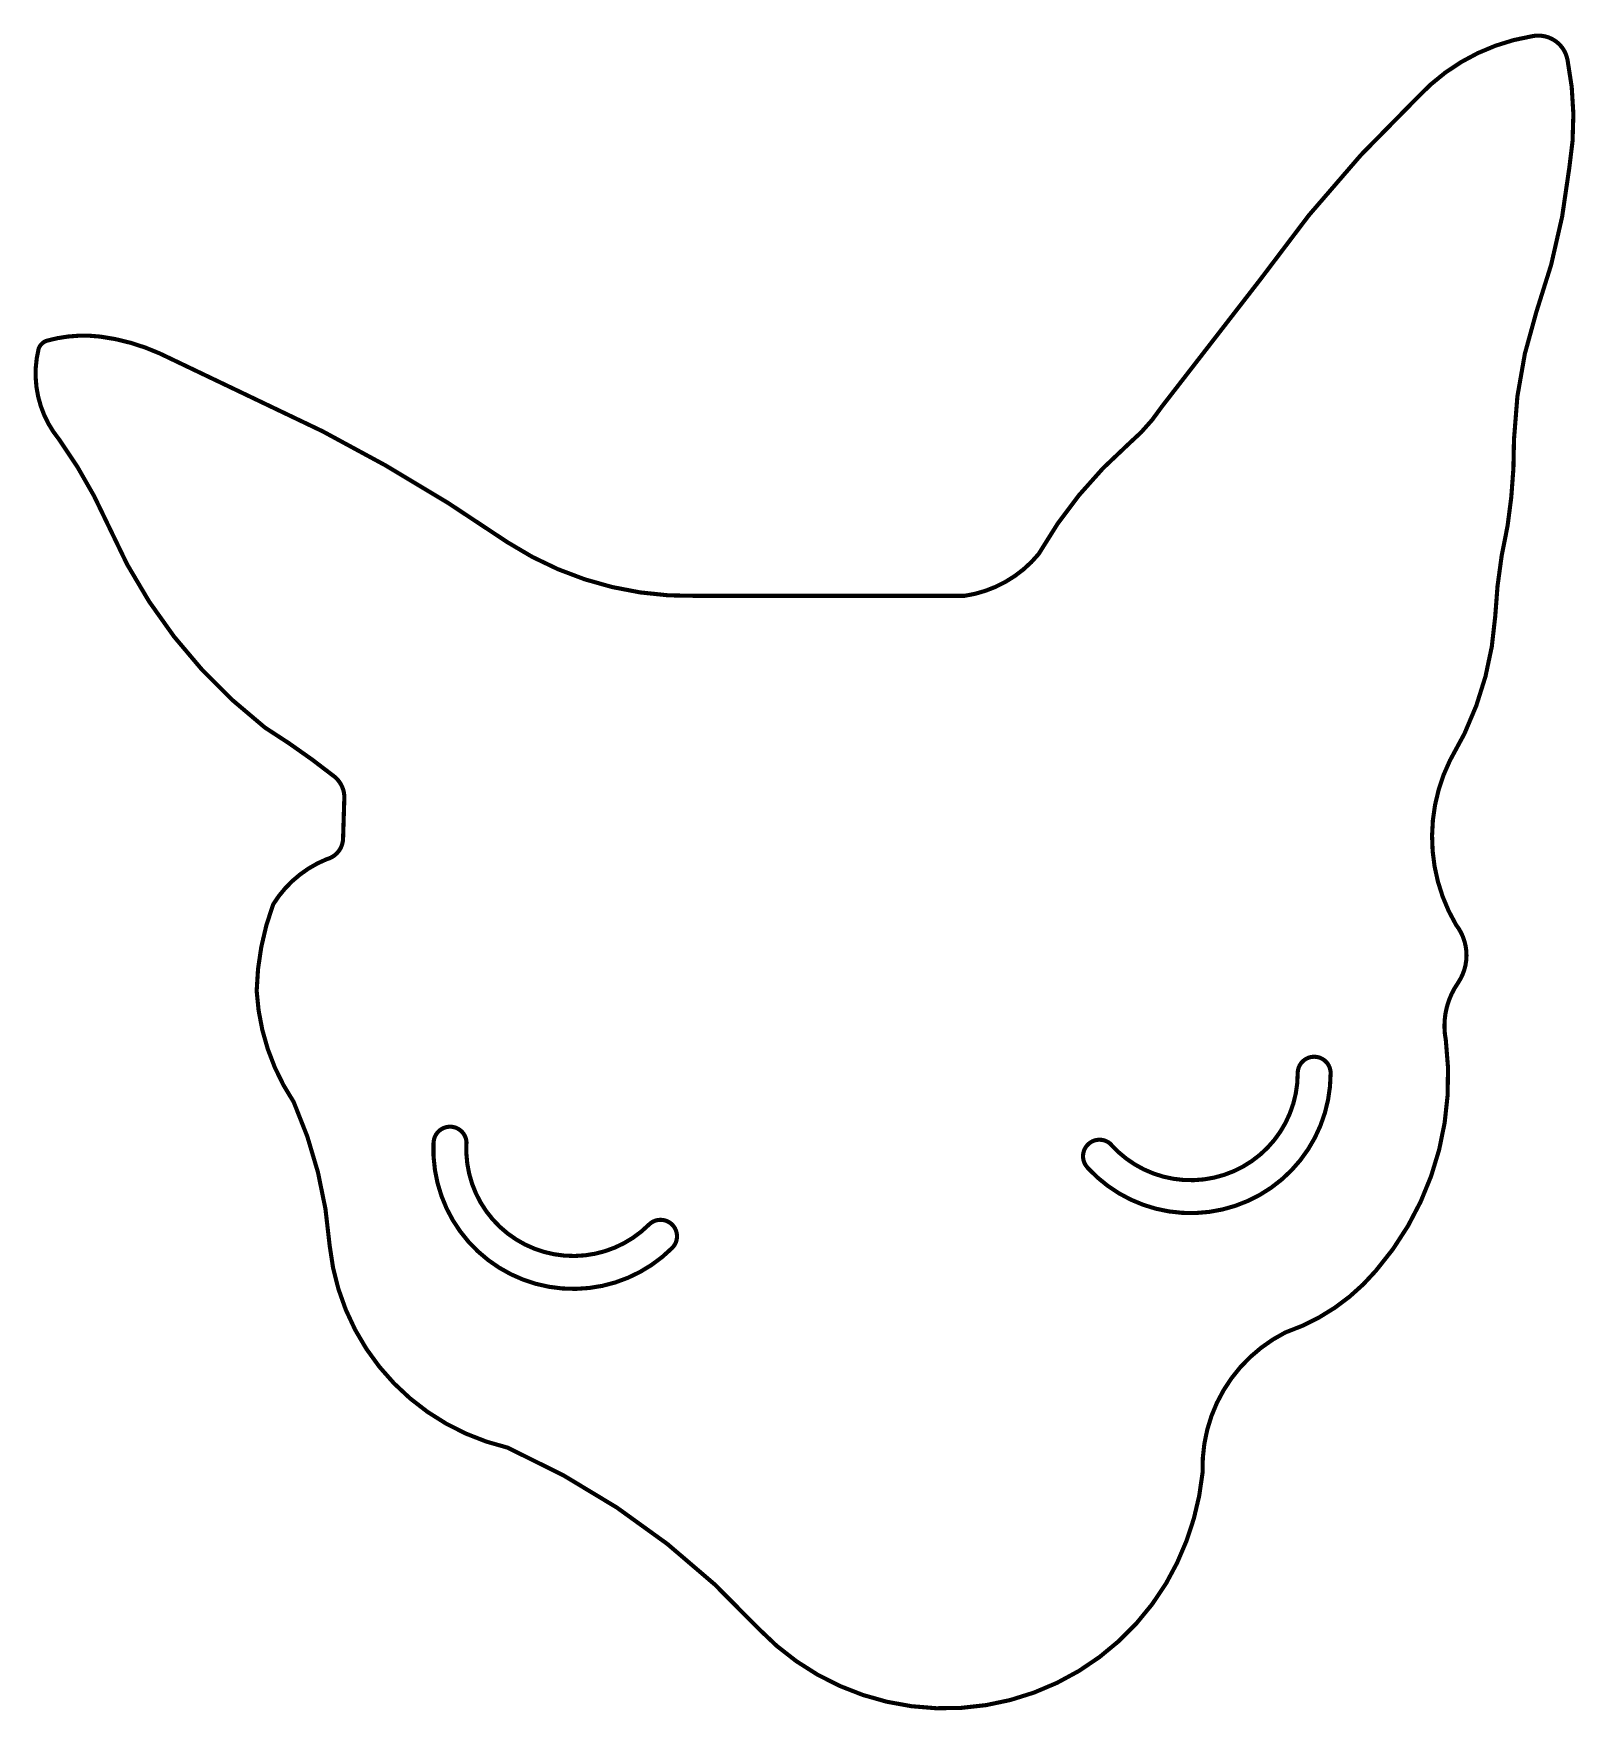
# Model space of a CAD drawing. Header units: millimetres. Extents: x -0.1 to 37.4, y -0.1 to 40.7.
import ezdxf

# ---------------------------------------------------------------- set-up
doc = ezdxf.new("R2010")
doc.units = ezdxf.units.MM
doc.layers.add('Mechanical2', color=216, linetype='Continuous')

msp = doc.modelspace()

# ---------------------------------------------------------------- linework, layer by layer
at = {"layer": 'Mechanical2', "const_width": 0.1}
for points in [[(33.5, 39.1, -0.168698), (36.3, 40.6)], [(36.3, 40.6, -0.421469), (37.158, 40.019)], [(37.158, 40.019, -0.091765), (37.2, 37.4)], [(29.7, 34.7, -0.048522), (33.5, 39.1)], [(37.2, 37.4, -0.059391), (36.4, 33.9)], [(35.856, 30.801, -0.071218), (36.4, 33.9)], [(0.5, 30.8, -0.23607), (0, 33)], [(0, 33, -0.236066), (0.2, 33.2)], [(0.2, 33.2, -0.099018), (1.5, 33.3)], [(1.5, 33.3, -0.07396), (2.942, 32.892)], [(27.3, 31.6, -0.071071), (26.5, 30.7)], [(6.9, 31, -0.032956), (11.4, 28.3)], [(0.5, 30.8, -0.051586), (1.7, 28.7)], [(24.303, 28.015, -0.08403), (26.5, 30.7)], [(35.856, 30.801, -0.040779), (35.7, 28.7)], [(5.5, 23.8, -0.12588), (1.7, 28.7)], [(35.4, 26.5, -0.044627), (35.7, 28.7)], [(16, 27, -0.151428), (11.4, 28.3)], [(24.303, 28.015, -0.186377), (22.5, 27)], [(35.4, 26.5, -0.120189), (34.3, 23)], [(5.5, 23.8, -0.027757), (7.2, 22.6)], [(34.446, 19.009, -0.253244), (34.3, 23)], [(7.2, 22.6, -0.220029), (7.431, 22.1)], [(7.4, 21.1, -0.333333), (7, 20.6)], [(5.7, 19.5, -0.160078), (7, 20.6)], [(5.3, 17.4, -0.083484), (5.7, 19.5)], [(34.446, 19.009, -0.323273), (34.5, 17.6)], [(34.2, 16.2, -0.205259), (34.5, 17.6)], [(6.2, 14.7, -0.133916), (5.3, 17.4)], [(34.2, 16.2, -0.213405), (32.5, 10.6)], [(30.6, 15.4, -1), (31.4, 15.4)], [(31.4, 15.4, -0.683343), (25.498, 13.098)], [(30.6, 15.4, -0.688055), (26.064, 13.664)], [(6.2, 14.7, -0.087245), (7.075, 11.205)], [(9.6, 13.7, -1), (10.4, 13.7)], [(15.398, 11.154, -0.683343), (9.597, 13.7)], [(14.833, 11.72, -0.688055), (10.398, 13.7)], [(25.5, 13.1, -1), (26.066, 13.666)], [(14.833, 11.72, -1), (15.398, 11.154)], [(11.4, 6.3, -0.319418), (7.075, 11.205)], [(32.5, 10.6, -0.135403), (30.3, 9.1)], [(28.289, 5.701, -0.292154), (30.3, 9.1)], [(11.4, 6.3, -0.103119), (17.5, 1.9)], [(28.289, 5.701, -0.109135), (27.4, 3)], [(27.4, 3, -0.494464), (17.5, 1.9)]]:
    msp.add_lwpolyline(points, format="xyb", dxfattribs=at)
at = {"layer": 'Mechanical2', "const_width": 0.05}
for points in [[(36.275, 40.6, 1), (36.325, 40.6, 1)], [(36.275, 40.6, 1), (36.325, 40.6, 1)], [(37.133, 40.019, 1), (37.183, 40.019, 1)], [(37.133, 40.019, 1), (37.183, 40.019, 1)], [(33.475, 39.1, 1), (33.525, 39.1, 1)], [(33.475, 39.1, 1), (33.525, 39.1, 1)], [(37.175, 37.4, 1), (37.225, 37.4, 1)], [(37.175, 37.4, 1), (37.225, 37.4, 1)], [(29.675, 34.7, 1), (29.725, 34.7, 1)], [(36.375, 33.9, 1), (36.425, 33.9, 1)], [(36.375, 33.9, 1), (36.425, 33.9, 1)], [(-0.025, 33, 1), (0.025, 33, 1)], [(-0.025, 33, 1), (0.025, 33, 1)], [(0.175, 33.2, 1), (0.225, 33.2, 1)], [(0.175, 33.2, 1), (0.225, 33.2, 1)], [(1.475, 33.3, 1), (1.525, 33.3, 1)], [(1.475, 33.3, 1), (1.525, 33.3, 1)], [(2.917, 32.892, 1), (2.967, 32.892, 1)], [(27.275, 31.6, 1), (27.325, 31.6, 1)], [(6.875, 31, 1), (6.925, 31, 1)], [(0.475, 30.8, 1), (0.525, 30.8, 1)], [(0.475, 30.8, 1), (0.525, 30.8, 1)], [(26.475, 30.7, 1), (26.525, 30.7, 1)], [(26.475, 30.7, 1), (26.525, 30.7, 1)], [(35.831, 30.801, 1), (35.881, 30.801, 1)], [(35.831, 30.801, 1), (35.881, 30.801, 1)], [(1.675, 28.7, 1), (1.725, 28.7, 1)], [(1.675, 28.7, 1), (1.725, 28.7, 1)], [(35.675, 28.7, 1), (35.725, 28.7, 1)], [(35.675, 28.7, 1), (35.725, 28.7, 1)], [(11.375, 28.3, 1), (11.425, 28.3, 1)], [(11.375, 28.3, 1), (11.425, 28.3, 1)], [(24.278, 28.015, 1), (24.328, 28.015, 1)], [(24.278, 28.015, 1), (24.328, 28.015, 1)], [(15.975, 27, 1), (16.025, 27, 1)], [(22.475, 27, 1), (22.525, 27, 1)], [(35.375, 26.5, 1), (35.425, 26.5, 1)], [(35.375, 26.5, 1), (35.425, 26.5, 1)], [(5.475, 23.8, 1), (5.525, 23.8, 1)], [(5.475, 23.8, 1), (5.525, 23.8, 1)], [(34.275, 23, 1), (34.325, 23, 1)], [(34.275, 23, 1), (34.325, 23, 1)], [(7.175, 22.6, 1), (7.225, 22.6, 1)], [(7.175, 22.6, 1), (7.225, 22.6, 1)], [(7.406, 22.1, 1), (7.456, 22.1, 1)], [(7.375, 21.1, 1), (7.425, 21.1, 1)], [(6.975, 20.6, 1), (7.025, 20.6, 1)], [(6.975, 20.6, 1), (7.025, 20.6, 1)], [(5.675, 19.5, 1), (5.725, 19.5, 1)], [(5.675, 19.5, 1), (5.725, 19.5, 1)], [(34.421, 19.009, 1), (34.471, 19.009, 1)], [(34.421, 19.009, 1), (34.471, 19.009, 1)], [(34.475, 17.6, 1), (34.525, 17.6, 1)], [(34.475, 17.6, 1), (34.525, 17.6, 1)], [(5.275, 17.4, 1), (5.325, 17.4, 1)], [(5.275, 17.4, 1), (5.325, 17.4, 1)], [(34.175, 16.2, 1), (34.225, 16.2, 1)], [(34.175, 16.2, 1), (34.225, 16.2, 1)], [(30.575, 15.4, 1), (30.625, 15.4, 1)], [(30.575, 15.4, 1), (30.625, 15.4, 1)], [(31.375, 15.4, 1), (31.425, 15.4, 1)], [(31.375, 15.4, 1), (31.425, 15.4, 1)], [(6.175, 14.7, 1), (6.225, 14.7, 1)], [(6.175, 14.7, 1), (6.225, 14.7, 1)], [(9.572, 13.7, 1), (9.622, 13.7, 1)], [(9.575, 13.7, 1), (9.625, 13.7, 1)], [(10.373, 13.7, 1), (10.423, 13.7, 1)], [(10.375, 13.7, 1), (10.425, 13.7, 1)], [(26.039, 13.664, 1), (26.089, 13.664, 1)], [(26.041, 13.666, 1), (26.091, 13.666, 1)], [(25.473, 13.098, 1), (25.523, 13.098, 1)], [(25.475, 13.1, 1), (25.525, 13.1, 1)], [(14.808, 11.72, 1), (14.858, 11.72, 1)], [(14.808, 11.72, 1), (14.858, 11.72, 1)], [(7.05, 11.205, 1), (7.1, 11.205, 1)], [(7.05, 11.205, 1), (7.1, 11.205, 1)], [(15.373, 11.154, 1), (15.423, 11.154, 1)], [(15.373, 11.154, 1), (15.423, 11.154, 1)], [(32.475, 10.6, 1), (32.525, 10.6, 1)], [(32.475, 10.6, 1), (32.525, 10.6, 1)], [(30.275, 9.1, 1), (30.325, 9.1, 1)], [(30.275, 9.1, 1), (30.325, 9.1, 1)], [(11.375, 6.3, 1), (11.425, 6.3, 1)], [(11.375, 6.3, 1), (11.425, 6.3, 1)], [(28.264, 5.701, 1), (28.314, 5.701, 1)], [(28.264, 5.701, 1), (28.314, 5.701, 1)], [(27.375, 3, 1), (27.425, 3, 1)], [(27.375, 3, 1), (27.425, 3, 1)], [(17.475, 1.9, 1), (17.525, 1.9, 1)], [(17.475, 1.9, 1), (17.525, 1.9, 1)]]:
    msp.add_lwpolyline(points, format="xyb", close=True, dxfattribs=at)
at = {"layer": 'Mechanical2', "const_width": 0.1}
for points in [[(27.3, 31.6), (29.7, 34.7)], [(2.942, 32.892), (6.9, 31)], [(16, 27), (19.3, 27)], [(19.3, 27), (22.5, 27)], [(7.4, 21.1), (7.431, 22.1)]]:
    msp.add_lwpolyline(points, dxfattribs=at)

doc.saveas('drawing.dxf')
